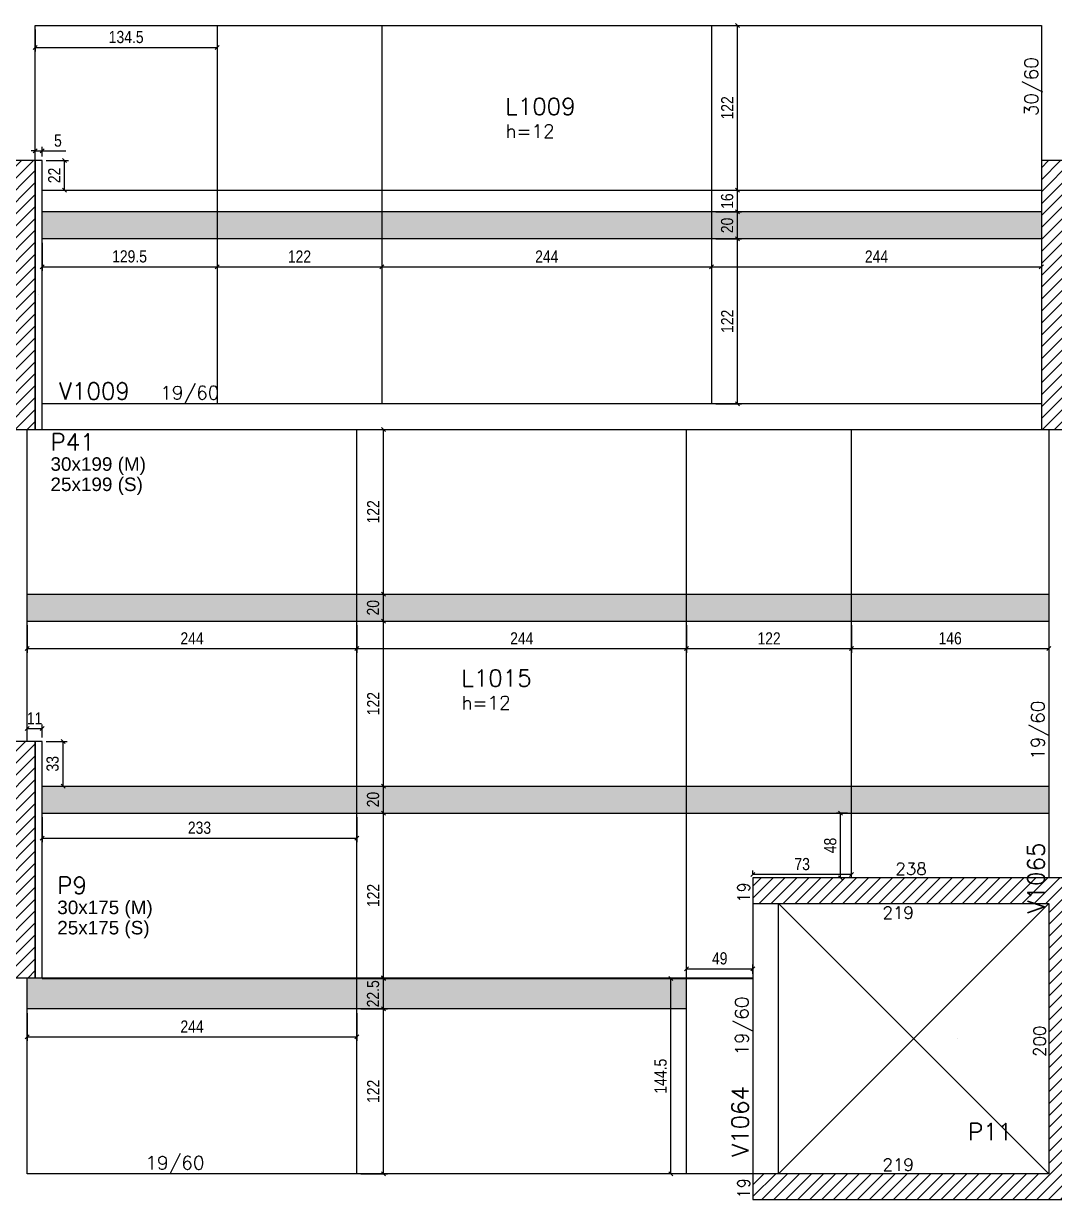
# Model space of a CAD drawing. Extents: x 1860 to 8661, y -614 to 3008.
# Drawn here: x 5207 to 5970, y 1204 to 2072 of the extents above; entities that cross this region are included whole.
import ezdxf

# ---------------------------------------------------------------- set-up
doc = ezdxf.new("R2010")
doc.units = 0
for name, color, linetype in [('242', 12, 'Continuous'), ('COTA', 241, 'Continuous'), ('F-LAJES-DIM', 2, 'Continuous'), ('F-LAJES-NOME', 4, 'Continuous'), ('F-PILARES-DIM', 172, 'Continuous'), ('F-PILARES-HACH', 174, 'Continuous'), ('F-PILARES-M', 170, 'Continuous'), ('F-PILARES-NOME', 170, 'Continuous'), ('F-PILARES-S', 170, 'Continuous'), ('F-PILARES-V', 170, 'Continuous'), ('F-VIGAS', 3, 'Continuous'), ('F-VIGAS-DIM', 2, 'Continuous'), ('F-VIGAS-NOME', 4, 'Continuous'), ('F-VÃO', 1, 'Continuous'), ('Painéis', 200, 'Continuous')]:
    doc.layers.add(name, color=color, linetype=linetype)
doc.layers.add('Hachura', color=251, linetype='Continuous', lineweight=9)
doc.styles.add('COTA TECNICA-50', font='techl___.ttf', dxfattribs={"height": 9})
doc.styles.add('MCP', font='romans.shx')
doc.styles.get("Standard").update_dxf_attribs({"font": 'arial.ttf'})
doc.dimstyles.new('COTA PAINEL-50', dxfattribs={"dimtxt": 9, "dimasz": 3, "dimexe": 3, "dimexo": 3, "dimgap": 3, "dimtad": 1, "dimdec": 1, "dimzin": 12, "dimdsep": 46, "dimtxsty": 'COTA TECNICA-50', "dimblk1": 'OBLIQUE', "dimblk2": 'OBLIQUE', "dimsah": 1, "dimcen": 0.9, "dimclrd": 4, "dimclre": 4, "dimclrt": 240, "dimadec": 1, "dimazin": 3, "dimtfac": 1, "dimtdec": 1, "dimtmove": 0, "dimatfit": 3, "dimfxl": 1, "dimtolj": 1, "dimtzin": 12, "dimarcsym": 0})
pattern_1 = [(45, (3915.0974, 555.858), (-4.419417, 4.419417), [])]

# ---------------------------------------------------------------- blocks, each defined once
blk = doc.blocks.new('_Oblique')
at = {"color": 0, "linetype": 'ByBlock', "lineweight": -2}
blk.add_line((-0.5, -0.5), (0.5, 0.5), dxfattribs=at)
blk = doc.blocks.new('*D292')
at = {"layer": 'COTA', "color": 4, "lineweight": -2, "transparency": 16777216}
for p, q in [((5216.1, 1973.36), (5216.1, 1980.51)), ((5221.1, 1973.36), (5221.1, 1980.51)), ((5216.1, 1977.51), (5213.1, 1977.51)), ((5216.1, 1977.51), (5221.1, 1977.51)), ((5221.1, 1977.51), (5238.58, 1977.51))]:
    blk.add_line(p, q, dxfattribs=at)
at = {"layer": 'Defpoints', "color": 0, "transparency": 16777216}
for p in [(5221.1, 1977.51), (5216.1, 1970.36), (5221.1, 1970.36)]:
    blk.add_point(p, dxfattribs=at)
at = {"layer": 'COTA', "color": 4, "lineweight": -2, "transparency": 16777216, "xscale": 3, "yscale": 3, "zscale": 3}
blk.add_blockref('_Oblique', (5216.1, 1977.51), dxfattribs=at)
at = {"layer": 'COTA', "color": 4, "lineweight": -2, "transparency": 16777216, "xscale": 3, "yscale": 3, "zscale": 3, "rotation": 180}
blk.add_blockref('_Oblique', (5221.1, 1977.51), dxfattribs=at)
at = {"layer": 'COTA', "color": 240, "transparency": 16777216, "insert": (5232.84, 1985.11), "char_height": 9, "attachment_point": 5, "style": 'COTA TECNICA-50'}
blk.add_mtext('\\A1;5', dxfattribs=at)
blk = doc.blocks.new('*D293')
at = {"layer": 'COTA', "color": 4, "lineweight": -2, "transparency": 16777216}
for p, q in [((5224.1, 1970.36), (5240.62, 1970.36)), ((5237.62, 1948.36), (5237.62, 1970.36)), ((5224.1, 1948.36), (5240.62, 1948.36))]:
    blk.add_line(p, q, dxfattribs=at)
at = {"layer": 'Defpoints', "color": 0, "transparency": 16777216}
for p in [(5221.1, 1970.36), (5237.62, 1970.36), (5221.1, 1948.36)]:
    blk.add_point(p, dxfattribs=at)
at = {"layer": 'COTA', "color": 4, "lineweight": -2, "transparency": 16777216, "xscale": 3, "yscale": 3, "zscale": 3}
for p, rotation in [((5237.62, 1970.36), 90), ((5237.62, 1948.36), 270)]:
    blk.add_blockref('_Oblique', p, dxfattribs=dict(at, rotation=rotation))
at = {"layer": 'COTA', "color": 240, "transparency": 16777216, "insert": (5230.12, 1959.36), "char_height": 9, "attachment_point": 5, "rotation": 90, "style": 'COTA TECNICA-50'}
blk.add_mtext('\\A1;22', dxfattribs=at)
blk = doc.blocks.new('*D294')
at = {"layer": 'COTA', "color": 4, "lineweight": -2, "transparency": 16777216}
for p, q in [((5221.1, 1909.36), (5221.1, 1888.75)), ((5350.6, 1909.36), (5350.6, 1888.75)), ((5221.1, 1891.75), (5350.6, 1891.75))]:
    blk.add_line(p, q, dxfattribs=at)
at = {"layer": 'Defpoints', "color": 0, "transparency": 16777216}
for p in [(5221.1, 1912.36), (5350.6, 1912.36), (5350.6, 1891.75)]:
    blk.add_point(p, dxfattribs=at)
at = {"layer": 'COTA', "color": 4, "lineweight": -2, "transparency": 16777216, "xscale": 3, "yscale": 3, "zscale": 3, "rotation": 180}
blk.add_blockref('_Oblique', (5221.1, 1891.75), dxfattribs=at)
at = {"layer": 'COTA', "color": 4, "lineweight": -2, "transparency": 16777216, "xscale": 3, "yscale": 3, "zscale": 3}
blk.add_blockref('_Oblique', (5350.6, 1891.75), dxfattribs=at)
at = {"layer": 'COTA', "color": 240, "transparency": 16777216, "insert": (5285.85, 1899.37), "char_height": 9, "attachment_point": 5, "style": 'COTA TECNICA-50'}
blk.add_mtext('\\A1;129.5', dxfattribs=at)
blk = doc.blocks.new('*D295')
at = {"layer": 'COTA', "color": 4, "lineweight": -2, "transparency": 16777216}
for p, q in [((5350.6, 1909.36), (5350.6, 1888.75)), ((5472.6, 1909.36), (5472.6, 1888.75)), ((5350.6, 1891.75), (5472.6, 1891.75))]:
    blk.add_line(p, q, dxfattribs=at)
at = {"layer": 'Defpoints', "color": 0, "transparency": 16777216}
for p in [(5350.6, 1912.36), (5472.6, 1912.36), (5472.6, 1891.75)]:
    blk.add_point(p, dxfattribs=at)
at = {"layer": 'COTA', "color": 4, "lineweight": -2, "transparency": 16777216, "xscale": 3, "yscale": 3, "zscale": 3, "rotation": 180}
blk.add_blockref('_Oblique', (5350.6, 1891.75), dxfattribs=at)
at = {"layer": 'COTA', "color": 4, "lineweight": -2, "transparency": 16777216, "xscale": 3, "yscale": 3, "zscale": 3}
blk.add_blockref('_Oblique', (5472.6, 1891.75), dxfattribs=at)
at = {"layer": 'COTA', "color": 240, "transparency": 16777216, "insert": (5411.6, 1899.3), "char_height": 9, "attachment_point": 5, "style": 'COTA TECNICA-50'}
blk.add_mtext('\\A1;122', dxfattribs=at)
blk = doc.blocks.new('*D296')
at = {"layer": 'COTA', "color": 4, "lineweight": -2, "transparency": 16777216}
for p, q in [((5472.6, 1909.36), (5472.6, 1888.75)), ((5716.6, 1909.36), (5716.6, 1888.75)), ((5472.6, 1891.75), (5716.6, 1891.75))]:
    blk.add_line(p, q, dxfattribs=at)
at = {"layer": 'Defpoints', "color": 0, "transparency": 16777216}
for p in [(5472.6, 1912.36), (5716.6, 1912.36), (5716.6, 1891.75)]:
    blk.add_point(p, dxfattribs=at)
at = {"layer": 'COTA', "color": 4, "lineweight": -2, "transparency": 16777216, "xscale": 3, "yscale": 3, "zscale": 3, "rotation": 180}
blk.add_blockref('_Oblique', (5472.6, 1891.75), dxfattribs=at)
at = {"layer": 'COTA', "color": 4, "lineweight": -2, "transparency": 16777216, "xscale": 3, "yscale": 3, "zscale": 3}
blk.add_blockref('_Oblique', (5716.6, 1891.75), dxfattribs=at)
at = {"layer": 'COTA', "color": 240, "transparency": 16777216, "insert": (5594.6, 1899.31), "char_height": 9, "attachment_point": 5, "style": 'COTA TECNICA-50'}
blk.add_mtext('\\A1;244', dxfattribs=at)
blk = doc.blocks.new('*D297')
at = {"layer": 'COTA', "color": 4, "lineweight": -2, "transparency": 16777216}
for p, q in [((5716.6, 1909.36), (5716.6, 1888.75)), ((5960.6, 1909.36), (5960.6, 1888.75)), ((5716.6, 1891.75), (5960.6, 1891.75))]:
    blk.add_line(p, q, dxfattribs=at)
at = {"layer": 'Defpoints', "color": 0, "transparency": 16777216}
for p in [(5716.6, 1912.36), (5960.6, 1912.36), (5960.6, 1891.75)]:
    blk.add_point(p, dxfattribs=at)
at = {"layer": 'COTA', "color": 4, "lineweight": -2, "transparency": 16777216, "xscale": 3, "yscale": 3, "zscale": 3, "rotation": 180}
blk.add_blockref('_Oblique', (5716.6, 1891.75), dxfattribs=at)
at = {"layer": 'COTA', "color": 4, "lineweight": -2, "transparency": 16777216, "xscale": 3, "yscale": 3, "zscale": 3}
blk.add_blockref('_Oblique', (5960.6, 1891.75), dxfattribs=at)
at = {"layer": 'COTA', "color": 240, "transparency": 16777216, "insert": (5838.6, 1899.31), "char_height": 9, "attachment_point": 5, "style": 'COTA TECNICA-50'}
blk.add_mtext('\\A1;244', dxfattribs=at)
blk = doc.blocks.new('*D298')
at = {"layer": 'COTA', "color": 4, "lineweight": -2, "transparency": 16777216}
for p, q in [((5216.1, 2067.36), (5216.1, 2051.09)), ((5350.6, 2067.36), (5350.6, 2051.09)), ((5216.1, 2054.09), (5350.6, 2054.09))]:
    blk.add_line(p, q, dxfattribs=at)
at = {"layer": 'Defpoints', "color": 0, "transparency": 16777216}
for p in [(5216.1, 2070.36), (5350.6, 2070.36), (5350.6, 2054.09)]:
    blk.add_point(p, dxfattribs=at)
at = {"layer": 'COTA', "color": 4, "lineweight": -2, "transparency": 16777216, "xscale": 3, "yscale": 3, "zscale": 3, "rotation": 180}
blk.add_blockref('_Oblique', (5216.1, 2054.09), dxfattribs=at)
at = {"layer": 'COTA', "color": 4, "lineweight": -2, "transparency": 16777216, "xscale": 3, "yscale": 3, "zscale": 3}
blk.add_blockref('_Oblique', (5350.6, 2054.09), dxfattribs=at)
at = {"layer": 'COTA', "color": 240, "transparency": 16777216, "insert": (5283.35, 2061.78), "char_height": 9, "attachment_point": 5, "style": 'COTA TECNICA-50'}
blk.add_mtext('\\A1;134.5', dxfattribs=at)
blk = doc.blocks.new('*D299')
at = {"layer": 'COTA', "color": 4, "lineweight": -2, "transparency": 16777216}
for p, q in [((5719.6, 1912.36), (5738.69, 1912.36)), ((5735.69, 1790.36), (5735.69, 1912.36)), ((5719.6, 1790.36), (5738.69, 1790.36))]:
    blk.add_line(p, q, dxfattribs=at)
at = {"layer": 'Defpoints', "color": 0, "transparency": 16777216}
for p in [(5716.6, 1912.36), (5735.69, 1912.36), (5716.6, 1790.36)]:
    blk.add_point(p, dxfattribs=at)
at = {"layer": 'COTA', "color": 4, "lineweight": -2, "transparency": 16777216, "xscale": 3, "yscale": 3, "zscale": 3}
for p, rotation in [((5735.69, 1912.36), 90), ((5735.69, 1790.36), 270)]:
    blk.add_blockref('_Oblique', p, dxfattribs=dict(at, rotation=rotation))
at = {"layer": 'COTA', "color": 240, "transparency": 16777216, "insert": (5728.14, 1851.36), "char_height": 9, "attachment_point": 5, "rotation": 90, "style": 'COTA TECNICA-50'}
blk.add_mtext('\\A1;122', dxfattribs=at)
blk = doc.blocks.new('*D300')
at = {"layer": 'COTA', "color": 4, "lineweight": -2, "transparency": 16777216}
for p, q in [((5719.6, 1932.36), (5738.69, 1932.36)), ((5735.69, 1912.36), (5735.69, 1932.36)), ((5719.6, 1912.36), (5738.69, 1912.36))]:
    blk.add_line(p, q, dxfattribs=at)
at = {"layer": 'Defpoints', "color": 0, "transparency": 16777216}
for p in [(5716.6, 1932.36), (5735.69, 1932.36), (5716.6, 1912.36)]:
    blk.add_point(p, dxfattribs=at)
at = {"layer": 'COTA', "color": 4, "lineweight": -2, "transparency": 16777216, "xscale": 3, "yscale": 3, "zscale": 3}
for p, rotation in [((5735.69, 1932.36), 90), ((5735.69, 1912.36), 270)]:
    blk.add_blockref('_Oblique', p, dxfattribs=dict(at, rotation=rotation))
at = {"layer": 'COTA', "color": 240, "transparency": 16777216, "insert": (5728.1, 1922.36), "char_height": 9, "attachment_point": 5, "rotation": 90, "style": 'COTA TECNICA-50'}
blk.add_mtext('\\A1;20', dxfattribs=at)
blk = doc.blocks.new('*D301')
at = {"layer": 'COTA', "color": 4, "lineweight": -2, "transparency": 16777216}
for p, q in [((5719.6, 1948.36), (5738.69, 1948.36)), ((5735.69, 1932.36), (5735.69, 1948.36)), ((5719.6, 1932.36), (5738.69, 1932.36))]:
    blk.add_line(p, q, dxfattribs=at)
at = {"layer": 'Defpoints', "color": 0, "transparency": 16777216}
for p in [(5716.6, 1948.36), (5735.69, 1948.36), (5716.6, 1932.36)]:
    blk.add_point(p, dxfattribs=at)
at = {"layer": 'COTA', "color": 4, "lineweight": -2, "transparency": 16777216, "xscale": 3, "yscale": 3, "zscale": 3}
for p, rotation in [((5735.69, 1948.36), 90), ((5735.69, 1932.36), 270)]:
    blk.add_blockref('_Oblique', p, dxfattribs=dict(at, rotation=rotation))
at = {"layer": 'COTA', "color": 240, "transparency": 16777216, "insert": (5728.1, 1940.36), "char_height": 9, "attachment_point": 5, "rotation": 90, "style": 'COTA TECNICA-50'}
blk.add_mtext('\\A1;16', dxfattribs=at)
blk = doc.blocks.new('*D302')
at = {"layer": 'COTA', "color": 4, "lineweight": -2, "transparency": 16777216}
for p, q in [((5719.6, 2070.36), (5738.69, 2070.36)), ((5735.69, 1948.36), (5735.69, 2070.36)), ((5719.6, 1948.36), (5738.69, 1948.36))]:
    blk.add_line(p, q, dxfattribs=at)
at = {"layer": 'Defpoints', "color": 0, "transparency": 16777216}
for p in [(5716.6, 2070.36), (5735.69, 2070.36), (5716.6, 1948.36)]:
    blk.add_point(p, dxfattribs=at)
at = {"layer": 'COTA', "color": 4, "lineweight": -2, "transparency": 16777216, "xscale": 3, "yscale": 3, "zscale": 3}
for p, rotation in [((5735.69, 2070.36), 90), ((5735.69, 1948.36), 270)]:
    blk.add_blockref('_Oblique', p, dxfattribs=dict(at, rotation=rotation))
at = {"layer": 'COTA', "color": 240, "transparency": 16777216, "insert": (5728.14, 2009.36), "char_height": 9, "attachment_point": 5, "rotation": 90, "style": 'COTA TECNICA-50'}
blk.add_mtext('\\A1;122', dxfattribs=at)
blk = doc.blocks.new('*D316')
at = {"layer": 'COTA', "color": 4, "lineweight": -2, "transparency": 16777216}
for p, q in [((5224.1, 1540.36), (5239.63, 1540.36)), ((5236.63, 1507.36), (5236.63, 1540.36)), ((5224.1, 1507.36), (5239.63, 1507.36))]:
    blk.add_line(p, q, dxfattribs=at)
at = {"layer": 'Defpoints', "color": 0, "transparency": 16777216}
for p in [(5221.1, 1540.36), (5236.63, 1540.36), (5221.1, 1507.36)]:
    blk.add_point(p, dxfattribs=at)
at = {"layer": 'COTA', "color": 4, "lineweight": -2, "transparency": 16777216, "xscale": 3, "yscale": 3, "zscale": 3}
for p, rotation in [((5236.63, 1540.36), 90), ((5236.63, 1507.36), 270)]:
    blk.add_blockref('_Oblique', p, dxfattribs=dict(at, rotation=rotation))
at = {"layer": 'COTA', "color": 240, "transparency": 16777216, "insert": (5228.93, 1523.86), "char_height": 9, "attachment_point": 5, "rotation": 90, "style": 'COTA TECNICA-50'}
blk.add_mtext('\\A1;33', dxfattribs=at)
blk = doc.blocks.new('*D317')
at = {"layer": 'COTA', "color": 4, "lineweight": -2, "transparency": 16777216}
for p, q in [((5210.1, 1543.36), (5210.1, 1552.91)), ((5210.1, 1549.91), (5221.1, 1549.91)), ((5221.1, 1543.36), (5221.1, 1552.91))]:
    blk.add_line(p, q, dxfattribs=at)
at = {"layer": 'Defpoints', "color": 0, "transparency": 16777216}
for p in [(5221.1, 1549.91), (5210.1, 1540.36), (5221.1, 1540.36)]:
    blk.add_point(p, dxfattribs=at)
at = {"layer": 'COTA', "color": 4, "lineweight": -2, "transparency": 16777216, "xscale": 3, "yscale": 3, "zscale": 3, "rotation": 180}
blk.add_blockref('_Oblique', (5210.1, 1549.91), dxfattribs=at)
at = {"layer": 'COTA', "color": 4, "lineweight": -2, "transparency": 16777216, "xscale": 3, "yscale": 3, "zscale": 3}
blk.add_blockref('_Oblique', (5221.1, 1549.91), dxfattribs=at)
at = {"layer": 'COTA', "color": 240, "transparency": 16777216, "insert": (5215.6, 1557.47), "char_height": 9, "attachment_point": 5, "style": 'COTA TECNICA-50'}
blk.add_mtext('\\A1;11', dxfattribs=at)
blk = doc.blocks.new('*D318')
at = {"layer": 'COTA', "color": 4, "lineweight": -2, "transparency": 16777216}
for p, q in [((5221.1, 1484.36), (5221.1, 1465.76)), ((5454.1, 1484.36), (5454.1, 1465.76)), ((5221.1, 1468.76), (5454.1, 1468.76))]:
    blk.add_line(p, q, dxfattribs=at)
at = {"layer": 'Defpoints', "color": 0, "transparency": 16777216}
for p in [(5221.1, 1487.36), (5454.1, 1487.36), (5454.1, 1468.76)]:
    blk.add_point(p, dxfattribs=at)
at = {"layer": 'COTA', "color": 4, "lineweight": -2, "transparency": 16777216, "xscale": 3, "yscale": 3, "zscale": 3, "rotation": 180}
blk.add_blockref('_Oblique', (5221.1, 1468.76), dxfattribs=at)
at = {"layer": 'COTA', "color": 4, "lineweight": -2, "transparency": 16777216, "xscale": 3, "yscale": 3, "zscale": 3}
blk.add_blockref('_Oblique', (5454.1, 1468.76), dxfattribs=at)
at = {"layer": 'COTA', "color": 240, "transparency": 16777216, "insert": (5337.6, 1476.46), "char_height": 9, "attachment_point": 5, "style": 'COTA TECNICA-50'}
blk.add_mtext('\\A1;233', dxfattribs=at)
blk = doc.blocks.new('*D319')
at = {"layer": 'COTA', "color": 4, "lineweight": -2, "transparency": 16777216}
for p, q in [((5210.1, 1339.36), (5210.1, 1318.78)), ((5454.1, 1339.36), (5454.1, 1318.78)), ((5210.1, 1321.78), (5454.1, 1321.78))]:
    blk.add_line(p, q, dxfattribs=at)
at = {"layer": 'Defpoints', "color": 0, "transparency": 16777216}
for p in [(5210.1, 1342.36), (5454.1, 1342.36), (5454.1, 1321.78)]:
    blk.add_point(p, dxfattribs=at)
at = {"layer": 'COTA', "color": 4, "lineweight": -2, "transparency": 16777216, "xscale": 3, "yscale": 3, "zscale": 3, "rotation": 180}
blk.add_blockref('_Oblique', (5210.1, 1321.78), dxfattribs=at)
at = {"layer": 'COTA', "color": 4, "lineweight": -2, "transparency": 16777216, "xscale": 3, "yscale": 3, "zscale": 3}
blk.add_blockref('_Oblique', (5454.1, 1321.78), dxfattribs=at)
at = {"layer": 'COTA', "color": 240, "transparency": 16777216, "insert": (5332.1, 1329.34), "char_height": 9, "attachment_point": 5, "style": 'COTA TECNICA-50'}
blk.add_mtext('\\A1;244', dxfattribs=at)
blk = doc.blocks.new('*D320')
at = {"layer": 'COTA', "color": 4, "lineweight": -2, "transparency": 16777216}
for p, q in [((5210.1, 1626.36), (5210.1, 1606.09)), ((5454.1, 1626.36), (5454.1, 1606.09)), ((5210.1, 1609.09), (5454.1, 1609.09))]:
    blk.add_line(p, q, dxfattribs=at)
at = {"layer": 'Defpoints', "color": 0, "transparency": 16777216}
for p in [(5210.1, 1629.36), (5454.1, 1629.36), (5454.1, 1609.09)]:
    blk.add_point(p, dxfattribs=at)
at = {"layer": 'COTA', "color": 4, "lineweight": -2, "transparency": 16777216, "xscale": 3, "yscale": 3, "zscale": 3, "rotation": 180}
blk.add_blockref('_Oblique', (5210.1, 1609.09), dxfattribs=at)
at = {"layer": 'COTA', "color": 4, "lineweight": -2, "transparency": 16777216, "xscale": 3, "yscale": 3, "zscale": 3}
blk.add_blockref('_Oblique', (5454.1, 1609.09), dxfattribs=at)
at = {"layer": 'COTA', "color": 240, "transparency": 16777216, "insert": (5332.1, 1616.66), "char_height": 9, "attachment_point": 5, "style": 'COTA TECNICA-50'}
blk.add_mtext('\\A1;244', dxfattribs=at)
blk = doc.blocks.new('*D321')
at = {"layer": 'COTA', "color": 4, "lineweight": -2, "transparency": 16777216}
for p, q in [((5454.1, 1626.36), (5454.1, 1606.09)), ((5698.1, 1626.36), (5698.1, 1606.09)), ((5454.1, 1609.09), (5698.1, 1609.09))]:
    blk.add_line(p, q, dxfattribs=at)
at = {"layer": 'Defpoints', "color": 0, "transparency": 16777216}
for p in [(5454.1, 1629.36), (5698.1, 1629.36), (5698.1, 1609.09)]:
    blk.add_point(p, dxfattribs=at)
at = {"layer": 'COTA', "color": 4, "lineweight": -2, "transparency": 16777216, "xscale": 3, "yscale": 3, "zscale": 3, "rotation": 180}
blk.add_blockref('_Oblique', (5454.1, 1609.09), dxfattribs=at)
at = {"layer": 'COTA', "color": 4, "lineweight": -2, "transparency": 16777216, "xscale": 3, "yscale": 3, "zscale": 3}
blk.add_blockref('_Oblique', (5698.1, 1609.09), dxfattribs=at)
at = {"layer": 'COTA', "color": 240, "transparency": 16777216, "insert": (5576.1, 1616.66), "char_height": 9, "attachment_point": 5, "style": 'COTA TECNICA-50'}
blk.add_mtext('\\A1;244', dxfattribs=at)
blk = doc.blocks.new('*D322')
at = {"layer": 'COTA', "color": 4, "lineweight": -2, "transparency": 16777216}
for p, q in [((5698.1, 1626.36), (5698.1, 1606.09)), ((5820.1, 1626.36), (5820.1, 1606.09)), ((5698.1, 1609.09), (5820.1, 1609.09))]:
    blk.add_line(p, q, dxfattribs=at)
at = {"layer": 'Defpoints', "color": 0, "transparency": 16777216}
for p in [(5698.1, 1629.36), (5820.1, 1629.36), (5820.1, 1609.09)]:
    blk.add_point(p, dxfattribs=at)
at = {"layer": 'COTA', "color": 4, "lineweight": -2, "transparency": 16777216, "xscale": 3, "yscale": 3, "zscale": 3, "rotation": 180}
blk.add_blockref('_Oblique', (5698.1, 1609.09), dxfattribs=at)
at = {"layer": 'COTA', "color": 4, "lineweight": -2, "transparency": 16777216, "xscale": 3, "yscale": 3, "zscale": 3}
blk.add_blockref('_Oblique', (5820.1, 1609.09), dxfattribs=at)
at = {"layer": 'COTA', "color": 240, "transparency": 16777216, "insert": (5759.1, 1616.65), "char_height": 9, "attachment_point": 5, "style": 'COTA TECNICA-50'}
blk.add_mtext('\\A1;122', dxfattribs=at)
blk = doc.blocks.new('*D323')
at = {"layer": 'COTA', "color": 4, "lineweight": -2, "transparency": 16777216}
for p, q in [((5820.1, 1626.36), (5820.1, 1606.09)), ((5966.1, 1626.36), (5966.1, 1606.09)), ((5820.1, 1609.09), (5966.1, 1609.09))]:
    blk.add_line(p, q, dxfattribs=at)
at = {"layer": 'Defpoints', "color": 0, "transparency": 16777216}
for p in [(5820.1, 1629.36), (5966.1, 1629.36), (5966.1, 1609.09)]:
    blk.add_point(p, dxfattribs=at)
at = {"layer": 'COTA', "color": 4, "lineweight": -2, "transparency": 16777216, "xscale": 3, "yscale": 3, "zscale": 3, "rotation": 180}
blk.add_blockref('_Oblique', (5820.1, 1609.09), dxfattribs=at)
at = {"layer": 'COTA', "color": 4, "lineweight": -2, "transparency": 16777216, "xscale": 3, "yscale": 3, "zscale": 3}
blk.add_blockref('_Oblique', (5966.1, 1609.09), dxfattribs=at)
at = {"layer": 'COTA', "color": 240, "transparency": 16777216, "insert": (5893.1, 1616.69), "char_height": 9, "attachment_point": 5, "style": 'COTA TECNICA-50'}
blk.add_mtext('\\A1;146', dxfattribs=at)
blk = doc.blocks.new('*D324')
at = {"layer": 'COTA', "color": 4, "lineweight": -2, "transparency": 16777216}
for p, q in [((5695.1, 1364.86), (5683.45, 1364.86)), ((5686.45, 1220.36), (5686.45, 1364.86)), ((5695.1, 1220.36), (5683.45, 1220.36))]:
    blk.add_line(p, q, dxfattribs=at)
at = {"layer": 'Defpoints', "color": 0, "transparency": 16777216}
for p in [(5686.45, 1364.86), (5698.1, 1364.86), (5698.1, 1220.36)]:
    blk.add_point(p, dxfattribs=at)
at = {"layer": 'COTA', "color": 4, "lineweight": -2, "transparency": 16777216, "xscale": 3, "yscale": 3, "zscale": 3}
for p, rotation in [((5686.45, 1364.86), 90), ((5686.45, 1220.36), 270)]:
    blk.add_blockref('_Oblique', p, dxfattribs=dict(at, rotation=rotation))
at = {"layer": 'COTA', "color": 240, "transparency": 16777216, "insert": (5678.85, 1292.61), "char_height": 9, "attachment_point": 5, "rotation": 90, "style": 'COTA TECNICA-50'}
blk.add_mtext('\\A1;144.5', dxfattribs=at)
blk = doc.blocks.new('*D325')
at = {"layer": 'COTA', "color": 4, "lineweight": -2, "transparency": 16777216}
for p, q in [((5698.1, 1368.36), (5698.1, 1375.17)), ((5698.1, 1372.17), (5747.1, 1372.17)), ((5747.1, 1368.36), (5747.1, 1375.17))]:
    blk.add_line(p, q, dxfattribs=at)
at = {"layer": 'Defpoints', "color": 0, "transparency": 16777216}
for p in [(5747.1, 1372.17), (5698.1, 1365.36), (5747.1, 1365.36)]:
    blk.add_point(p, dxfattribs=at)
at = {"layer": 'COTA', "color": 4, "lineweight": -2, "transparency": 16777216, "xscale": 3, "yscale": 3, "zscale": 3, "rotation": 180}
blk.add_blockref('_Oblique', (5698.1, 1372.17), dxfattribs=at)
at = {"layer": 'COTA', "color": 4, "lineweight": -2, "transparency": 16777216, "xscale": 3, "yscale": 3, "zscale": 3}
blk.add_blockref('_Oblique', (5747.1, 1372.17), dxfattribs=at)
at = {"layer": 'COTA', "color": 240, "transparency": 16777216, "insert": (5722.6, 1379.76), "char_height": 9, "attachment_point": 5, "style": 'COTA TECNICA-50'}
blk.add_mtext('\\A1;49', dxfattribs=at)
blk = doc.blocks.new('*D326')
at = {"layer": 'COTA', "color": 4, "lineweight": -2, "transparency": 16777216}
for p, q in [((5457.1, 1342.36), (5476.69, 1342.36)), ((5473.69, 1220.36), (5473.69, 1342.36)), ((5457.1, 1220.36), (5476.69, 1220.36))]:
    blk.add_line(p, q, dxfattribs=at)
at = {"layer": 'Defpoints', "color": 0, "transparency": 16777216}
for p in [(5454.1, 1342.36), (5473.69, 1342.36), (5454.1, 1220.36)]:
    blk.add_point(p, dxfattribs=at)
at = {"layer": 'COTA', "color": 4, "lineweight": -2, "transparency": 16777216, "xscale": 3, "yscale": 3, "zscale": 3}
for p, rotation in [((5473.69, 1342.36), 90), ((5473.69, 1220.36), 270)]:
    blk.add_blockref('_Oblique', p, dxfattribs=dict(at, rotation=rotation))
at = {"layer": 'COTA', "color": 240, "transparency": 16777216, "insert": (5466.14, 1281.36), "char_height": 9, "attachment_point": 5, "rotation": 90, "style": 'COTA TECNICA-50'}
blk.add_mtext('\\A1;122', dxfattribs=at)
blk = doc.blocks.new('*D327')
at = {"layer": 'COTA', "color": 4, "lineweight": -2, "transparency": 16777216}
for p, q in [((5457.1, 1364.86), (5476.69, 1364.86)), ((5473.69, 1342.36), (5473.69, 1364.86)), ((5457.1, 1342.36), (5476.69, 1342.36))]:
    blk.add_line(p, q, dxfattribs=at)
at = {"layer": 'Defpoints', "color": 0, "transparency": 16777216}
for p in [(5454.1, 1364.86), (5473.69, 1364.86), (5454.1, 1342.36)]:
    blk.add_point(p, dxfattribs=at)
at = {"layer": 'COTA', "color": 4, "lineweight": -2, "transparency": 16777216, "xscale": 3, "yscale": 3, "zscale": 3}
for p, rotation in [((5473.69, 1364.86), 90), ((5473.69, 1342.36), 270)]:
    blk.add_blockref('_Oblique', p, dxfattribs=dict(at, rotation=rotation))
at = {"layer": 'COTA', "color": 240, "transparency": 16777216, "insert": (5466.09, 1353.61), "char_height": 9, "attachment_point": 5, "rotation": 90, "style": 'COTA TECNICA-50'}
blk.add_mtext('\\A1;22.5', dxfattribs=at)
blk = doc.blocks.new('*D328')
at = {"layer": 'COTA', "color": 4, "lineweight": -2, "transparency": 16777216}
for p, q in [((5457.1, 1487.36), (5476.69, 1487.36)), ((5473.69, 1365.36), (5473.69, 1487.36)), ((5457.1, 1365.36), (5476.69, 1365.36))]:
    blk.add_line(p, q, dxfattribs=at)
at = {"layer": 'Defpoints', "color": 0, "transparency": 16777216}
for p in [(5454.1, 1487.36), (5473.69, 1487.36), (5454.1, 1365.36)]:
    blk.add_point(p, dxfattribs=at)
at = {"layer": 'COTA', "color": 4, "lineweight": -2, "transparency": 16777216, "xscale": 3, "yscale": 3, "zscale": 3}
for p, rotation in [((5473.69, 1487.36), 90), ((5473.69, 1365.36), 270)]:
    blk.add_blockref('_Oblique', p, dxfattribs=dict(at, rotation=rotation))
at = {"layer": 'COTA', "color": 240, "transparency": 16777216, "insert": (5466.14, 1426.36), "char_height": 9, "attachment_point": 5, "rotation": 90, "style": 'COTA TECNICA-50'}
blk.add_mtext('\\A1;122', dxfattribs=at)
blk = doc.blocks.new('*D329')
at = {"layer": 'COTA', "color": 4, "lineweight": -2, "transparency": 16777216}
for p, q in [((5457.1, 1507.36), (5476.69, 1507.36)), ((5473.69, 1487.36), (5473.69, 1507.36)), ((5457.1, 1487.36), (5476.69, 1487.36))]:
    blk.add_line(p, q, dxfattribs=at)
at = {"layer": 'Defpoints', "color": 0, "transparency": 16777216}
for p in [(5454.1, 1507.36), (5473.69, 1507.36), (5454.1, 1487.36)]:
    blk.add_point(p, dxfattribs=at)
at = {"layer": 'COTA', "color": 4, "lineweight": -2, "transparency": 16777216, "xscale": 3, "yscale": 3, "zscale": 3}
for p, rotation in [((5473.69, 1507.36), 90), ((5473.69, 1487.36), 270)]:
    blk.add_blockref('_Oblique', p, dxfattribs=dict(at, rotation=rotation))
at = {"layer": 'COTA', "color": 240, "transparency": 16777216, "insert": (5466.1, 1497.36), "char_height": 9, "attachment_point": 5, "rotation": 90, "style": 'COTA TECNICA-50'}
blk.add_mtext('\\A1;20', dxfattribs=at)
blk = doc.blocks.new('*D330')
at = {"layer": 'COTA', "color": 4, "lineweight": -2, "transparency": 16777216}
for p, q in [((5457.1, 1629.36), (5476.69, 1629.36)), ((5473.69, 1507.36), (5473.69, 1629.36)), ((5457.1, 1507.36), (5476.69, 1507.36))]:
    blk.add_line(p, q, dxfattribs=at)
at = {"layer": 'Defpoints', "color": 0, "transparency": 16777216}
for p in [(5454.1, 1629.36), (5473.69, 1629.36), (5454.1, 1507.36)]:
    blk.add_point(p, dxfattribs=at)
at = {"layer": 'COTA', "color": 4, "lineweight": -2, "transparency": 16777216, "xscale": 3, "yscale": 3, "zscale": 3}
for p, rotation in [((5473.69, 1629.36), 90), ((5473.69, 1507.36), 270)]:
    blk.add_blockref('_Oblique', p, dxfattribs=dict(at, rotation=rotation))
at = {"layer": 'COTA', "color": 240, "transparency": 16777216, "insert": (5466.14, 1568.36), "char_height": 9, "attachment_point": 5, "rotation": 90, "style": 'COTA TECNICA-50'}
blk.add_mtext('\\A1;122', dxfattribs=at)
blk = doc.blocks.new('*D331')
at = {"layer": 'COTA', "color": 4, "lineweight": -2, "transparency": 16777216}
for p, q in [((5457.1, 1649.36), (5476.69, 1649.36)), ((5473.69, 1629.36), (5473.69, 1649.36)), ((5457.1, 1629.36), (5476.69, 1629.36))]:
    blk.add_line(p, q, dxfattribs=at)
at = {"layer": 'Defpoints', "color": 0, "transparency": 16777216}
for p in [(5454.1, 1649.36), (5473.69, 1649.36), (5454.1, 1629.36)]:
    blk.add_point(p, dxfattribs=at)
at = {"layer": 'COTA', "color": 4, "lineweight": -2, "transparency": 16777216, "xscale": 3, "yscale": 3, "zscale": 3}
for p, rotation in [((5473.69, 1649.36), 90), ((5473.69, 1629.36), 270)]:
    blk.add_blockref('_Oblique', p, dxfattribs=dict(at, rotation=rotation))
at = {"layer": 'COTA', "color": 240, "transparency": 16777216, "insert": (5466.1, 1639.36), "char_height": 9, "attachment_point": 5, "rotation": 90, "style": 'COTA TECNICA-50'}
blk.add_mtext('\\A1;20', dxfattribs=at)
blk = doc.blocks.new('*D332')
at = {"layer": 'COTA', "color": 4, "lineweight": -2, "transparency": 16777216}
for p, q in [((5457.1, 1771.36), (5476.69, 1771.36)), ((5473.69, 1649.36), (5473.69, 1771.36)), ((5457.1, 1649.36), (5476.69, 1649.36))]:
    blk.add_line(p, q, dxfattribs=at)
at = {"layer": 'Defpoints', "color": 0, "transparency": 16777216}
for p in [(5454.1, 1771.36), (5473.69, 1771.36), (5454.1, 1649.36)]:
    blk.add_point(p, dxfattribs=at)
at = {"layer": 'COTA', "color": 4, "lineweight": -2, "transparency": 16777216, "xscale": 3, "yscale": 3, "zscale": 3}
for p, rotation in [((5473.69, 1771.36), 90), ((5473.69, 1649.36), 270)]:
    blk.add_blockref('_Oblique', p, dxfattribs=dict(at, rotation=rotation))
at = {"layer": 'COTA', "color": 240, "transparency": 16777216, "insert": (5466.14, 1710.36), "char_height": 9, "attachment_point": 5, "rotation": 90, "style": 'COTA TECNICA-50'}
blk.add_mtext('\\A1;122', dxfattribs=at)
blk = doc.blocks.new('*D333')
at = {"layer": 'COTA', "color": 4, "lineweight": -2, "transparency": 16777216}
for p, q in [((5817.1, 1487.36), (5809.02, 1487.36)), ((5812.02, 1439.36), (5812.02, 1487.36)), ((5817.1, 1439.36), (5809.02, 1439.36))]:
    blk.add_line(p, q, dxfattribs=at)
at = {"layer": 'Defpoints', "color": 0, "transparency": 16777216}
for p in [(5812.02, 1487.36), (5820.1, 1487.36), (5820.1, 1439.36)]:
    blk.add_point(p, dxfattribs=at)
at = {"layer": 'COTA', "color": 4, "lineweight": -2, "transparency": 16777216, "xscale": 3, "yscale": 3, "zscale": 3}
for p, rotation in [((5812.02, 1487.36), 90), ((5812.02, 1439.36), 270)]:
    blk.add_blockref('_Oblique', p, dxfattribs=dict(at, rotation=rotation))
at = {"layer": 'COTA', "color": 240, "transparency": 16777216, "insert": (5804.43, 1463.36), "char_height": 9, "attachment_point": 5, "rotation": 90, "style": 'COTA TECNICA-50'}
blk.add_mtext('\\A1;48', dxfattribs=at)
blk = doc.blocks.new('*D334')
at = {"layer": 'COTA', "color": 4, "lineweight": -2, "transparency": 16777216}
for p, q in [((5747.1, 1442.36), (5747.1, 1444.86)), ((5820.1, 1441.86), (5747.1, 1441.86)), ((5820.1, 1442.36), (5820.1, 1444.86))]:
    blk.add_line(p, q, dxfattribs=at)
at = {"layer": 'Defpoints', "color": 0, "transparency": 16777216}
for p in [(5747.1, 1441.86), (5747.1, 1439.36), (5820.1, 1439.36)]:
    blk.add_point(p, dxfattribs=at)
at = {"layer": 'COTA', "color": 4, "lineweight": -2, "transparency": 16777216, "xscale": 3, "yscale": 3, "zscale": 3, "rotation": 180}
blk.add_blockref('_Oblique', (5747.1, 1441.86), dxfattribs=at)
at = {"layer": 'COTA', "color": 4, "lineweight": -2, "transparency": 16777216, "xscale": 3, "yscale": 3, "zscale": 3}
blk.add_blockref('_Oblique', (5820.1, 1441.86), dxfattribs=at)
at = {"layer": 'COTA', "color": 240, "transparency": 16777216, "insert": (5783.6, 1449.56), "char_height": 9, "attachment_point": 5, "style": 'COTA TECNICA-50'}
blk.add_mtext('\\A1;73', dxfattribs=at)

msp = doc.modelspace()

# ---------------------------------------------------------------- hatches: boundary and pattern name
at = {"layer": 'F-PILARES-HACH', "linetype": 'Continuous'}
h = msp.add_hatch(dxfattribs=at)
h.set_pattern_fill('ANSI31', color=256, scale=50, style=0)
h.set_pattern_definition(pattern_1)
h.paths.add_polyline_path([(5191.1, 1771.36), (5216.1, 1771.36), (5216.1, 1970.36), (5191.1, 1970.36)], flags=16)
h = msp.add_hatch(dxfattribs=at)
h.set_pattern_fill('ANSI31', color=256, scale=50, style=0)
h.set_pattern_definition(pattern_1)
h.paths.add_polyline_path([(5960.6, 1771.36), (5990.6, 1771.36), (5990.6, 1970.36), (5960.6, 1970.36)], flags=16)
h = msp.add_hatch(dxfattribs=at)
h.set_pattern_fill('ANSI31', color=256, scale=50, style=0)
h.set_pattern_definition(pattern_1)
h.paths.add_polyline_path([(5191.1, 1365.36), (5216.1, 1365.36), (5216.1, 1540.36), (5191.1, 1540.36)], flags=16)
h = msp.add_hatch(dxfattribs=at)
h.set_pattern_fill('ANSI31', color=256, scale=50, style=0)
h.set_pattern_definition(pattern_1)
h.paths.add_polyline_path([(5985.1, 1201.36), (5985.1, 1439.36), (5747.1, 1439.36), (5747.1, 1420.36), (5966.1, 1420.36), (5966.1, 1220.36), (5747.1, 1220.36), (5747.1, 1201.36)], flags=16)
at = {"layer": 'Hachura'}
h = msp.add_hatch(color=256, dxfattribs=at)
h.dxf.hatch_style = 1
h.paths.add_polyline_path([(5350.6, 1912.36), (5350.6, 1932.36), (5221.1, 1932.36), (5221.1, 1912.36)])
h.paths.add_polyline_path([(5472.6, 1912.36), (5472.6, 1932.36), (5350.6, 1932.36), (5350.6, 1912.36)])
h.paths.add_polyline_path([(5716.6, 1912.36), (5716.6, 1932.36), (5472.6, 1932.36), (5472.6, 1912.36)])
h.paths.add_polyline_path([(5716.6, 1932.36), (5716.6, 1912.36), (5960.6, 1912.36), (5960.6, 1932.36)])
h = msp.add_hatch(color=256, dxfattribs=at)
h.dxf.hatch_style = 1
h.paths.add_polyline_path([(5210.1, 1649.36), (5210.1, 1629.36), (5454.1, 1629.36), (5454.1, 1649.36)])
h.paths.add_polyline_path([(5454.1, 1649.36), (5454.1, 1629.36), (5698.1, 1629.36), (5698.1, 1649.36)])
h.paths.add_polyline_path([(5820.1, 1629.36), (5820.1, 1649.36), (5698.1, 1649.36), (5698.1, 1629.36)])
h.paths.add_polyline_path([(5820.1, 1649.36), (5820.1, 1629.36), (5966.1, 1629.36), (5966.1, 1649.36)])
h.paths.add_polyline_path([(5820.1, 1507.36), (5820.1, 1487.36), (5966.1, 1487.36), (5966.1, 1507.36)])
h.paths.add_polyline_path([(5820.1, 1487.36), (5820.1, 1507.36), (5698.1, 1507.36), (5698.1, 1487.36)])
h.paths.add_polyline_path([(5698.1, 1487.36), (5698.1, 1507.36), (5454.1, 1507.36), (5454.1, 1487.36)])
h.paths.add_polyline_path([(5454.1, 1487.36), (5454.1, 1507.36), (5221.1, 1507.36), (5221.1, 1487.36)])
h.paths.add_polyline_path([(5221.1, 1365.36), (5216.1, 1365.36), (5210.1, 1365.36), (5210.1, 1342.36), (5454.1, 1342.36), (5454.1, 1365.36)])
h.paths.add_polyline_path([(5698.1, 1342.36), (5698.1, 1365.36), (5454.1, 1365.36), (5454.1, 1342.36)])

# ---------------------------------------------------------------- linework, layer by layer
at = {"layer": '242', "linetype": 'Continuous'}
for p, q in [((5218.6, 1870.86), (5218.6, 1870.86)), ((5898.49, 1320.36), (5898.49, 1320.36))]:
    msp.add_line(p, q, dxfattribs=at)
at = {"layer": 'F-PILARES-M', "linetype": 'Continuous'}
for points in [[(5221.1, 1970.36), (5216.1, 1970.36), (5216.1, 1771.36), (5221.1, 1771.36), (5221.1, 1970.36)], [(5221.1, 1540.36), (5216.1, 1540.36), (5216.1, 1365.36), (5221.1, 1365.36), (5221.1, 1540.36)]]:
    msp.add_lwpolyline(points, dxfattribs=at)
at = {"layer": 'F-PILARES-S', "linetype": 'Continuous'}
for points in [[(5960.6, 1771.36), (5990.6, 1771.36), (5990.6, 1970.36), (5960.6, 1970.36), (5960.6, 1771.36)], [(5985.1, 1201.36), (5985.1, 1439.36), (5747.1, 1439.36), (5747.1, 1420.36), (5966.1, 1420.36), (5966.1, 1220.36), (5747.1, 1220.36), (5747.1, 1201.36), (5985.1, 1201.36)]]:
    msp.add_lwpolyline(points, dxfattribs=at)
at = {"layer": 'F-PILARES-V', "linetype": 'Continuous'}
for points in [[(5191.1, 1771.36), (5216.1, 1771.36), (5216.1, 1970.36), (5191.1, 1970.36), (5191.1, 1771.36)], [(5191.1, 1365.36), (5216.1, 1365.36), (5216.1, 1540.36), (5191.1, 1540.36), (5191.1, 1365.36)]]:
    msp.add_lwpolyline(points, dxfattribs=at)
at = {"layer": 'F-VIGAS'}
for points in [[(5216.1, 2070.36), (5960.6, 2070.36)], [(5216.1, 1970.36), (5216.1, 2070.36)], [(5960.6, 2070.36), (5960.6, 1970.36)], [(5960.6, 1790.36), (5221.1, 1790.36)], [(5210.1, 1540.36), (5210.1, 1771.36)], [(5221.1, 1771.36), (5960.6, 1771.36)], [(5966.1, 1771.36), (5966.1, 1439.36)], [(5747.1, 1420.36), (5747.1, 1220.36)], [(5766.1, 1220.36), (5766.1, 1420.36)], [(5210.1, 1220.36), (5210.1, 1365.36)], [(5747.1, 1220.36), (5210.1, 1220.36)]]:
    msp.add_lwpolyline(points, dxfattribs=at)
at = {"layer": 'F-VÃO'}
for p, q in [((5766.1, 1220.36), (5966.1, 1420.36)), ((5766.1, 1420.36), (5966.1, 1220.36))]:
    msp.add_line(p, q, dxfattribs=at)
at = {"layer": 'Painéis'}
for p, q in [((5221.1, 1507.36), (5966.1, 1507.36)), ((5221.1, 1487.36), (5966.1, 1487.36)), ((5221.1, 1365.36), (5747.1, 1365.36)), ((5221.1, 1364.86), (5747.1, 1364.86))]:
    msp.add_line(p, q, dxfattribs=at)
for points in [[(5350.6, 2070.36), (5350.6, 1790.36)], [(5472.6, 2070.36), (5472.6, 1790.36)], [(5716.6, 2070.36), (5716.6, 1790.36)], [(5221.1, 1948.36), (5960.6, 1948.36)], [(5960.6, 1932.36), (5221.1, 1932.36)], [(5960.6, 1912.36), (5221.1, 1912.36)], [(5454.1, 1220.36), (5454.1, 1771.36)], [(5698.1, 1220.36), (5698.1, 1771.36)], [(5820.1, 1439.36), (5820.1, 1771.36)], [(5210.1, 1649.36), (5966.1, 1649.36)], [(5210.1, 1629.36), (5966.1, 1629.36)], [(5698.1, 1342.36), (5210.1, 1342.36)]]:
    msp.add_lwpolyline(points, dxfattribs=at)

# ---------------------------------------------------------------- texts
at = {"layer": 'F-LAJES-DIM', "linetype": 'Continuous', "style": 'MCP'}
for p in [(5563.99, 1987.13), (5531.44, 1564.01)]:
    msp.add_text('h=12', height=10, dxfattribs=at).set_placement(p)
at = {"layer": 'F-LAJES-NOME', "linetype": 'Continuous', "style": 'MCP'}
for s, p in [('L1009', (5563.99, 2004.13)), ('L1015', (5531.44, 1581.01))]:
    msp.add_text(s, height=12.5, dxfattribs=at).set_placement(p)
at = {"layer": 'F-PILARES-DIM', "linetype": 'Continuous'}
for s, p in [('30x199 (M)', (5227.35, 1740.73)), ('25x199 (S)', (5227.35, 1725.73)), ('30x175 (M)', (5232.37, 1412.55)), ('25x175 (S)', (5232.37, 1397.55))]:
    msp.add_text(s, height=10, dxfattribs=at).set_placement(p)
at = {"layer": 'F-PILARES-DIM', "linetype": 'Continuous', "style": 'MCP'}
for s, p in [('238', (5852.6, 1441.61)), ('219', (5843.1, 1409.11)), ('219', (5843.1, 1222.61))]:
    msp.add_text(s, height=9, dxfattribs=at).set_placement(p)
for s, p in [('19', (5744.85, 1420.86)), ('200', (5963.85, 1306.86)), ('19', (5744.85, 1201.86))]:
    msp.add_text(s, height=9, rotation=90, dxfattribs=at).set_placement(p)
at = {"layer": 'F-PILARES-NOME', "linetype": 'Continuous', "style": 'MCP'}
for s, p in [('P41', (5227.35, 1755.73)), ('P9', (5232.37, 1427.55)), ('P11', (5906.36, 1245.29))]:
    msp.add_text(s, height=12.5, dxfattribs=at).set_placement(p)
at = {"layer": 'F-VIGAS-DIM', "linetype": 'Continuous', "style": 'MCP'}
for s, p in [('30/60', (5958.14, 2003.22)), ('19/60', (5962.97, 1526.86)), ('19/60', (5743.97, 1307.86))]:
    msp.add_text(s, height=10, rotation=90, dxfattribs=at).set_placement(p)
for p in [(5308.6, 1793.48), (5297.6, 1223.48)]:
    msp.add_text('19/60', height=10, dxfattribs=at).set_placement(p)
at = {"layer": 'F-VIGAS-NOME', "linetype": 'Continuous', "style": 'MCP'}
msp.add_text('V1009', height=12.5, dxfattribs=at).set_placement((5233.6, 1793.48))
for s, p in [('V1065', (5962.97, 1413.02)), ('V1064', (5743.97, 1232.86))]:
    msp.add_text(s, height=12.5, rotation=90, dxfattribs=at).set_placement(p)

# ---------------------------------------------------------------- dimensions: what is measured, and where the dimension line sits
at = {"layer": 'COTA'}
for base, p1, p2, picture, middle in [((5350.6, 2054.09), (5216.1, 2070.36), (5350.6, 2070.36), '*D298', (5283.35, 2061.78)), ((5221.1, 1977.51), (5216.1, 1970.36), (5221.1, 1970.36), '*D292', (5232.84, 1985.11)), ((5350.6, 1891.75), (5221.1, 1912.36), (5350.6, 1912.36), '*D294', (5285.85, 1899.37)), ((5454.1, 1609.09), (5210.1, 1629.36), (5454.1, 1629.36), '*D320', (5332.1, 1616.66)), ((5221.1, 1549.91), (5210.1, 1540.36), (5221.1, 1540.36), '*D317', (5215.6, 1557.47)), ((5454.1, 1468.76), (5221.1, 1487.36), (5454.1, 1487.36), '*D318', (5337.6, 1476.46)), ((5747.1, 1441.86), (5820.1, 1439.36), (5747.1, 1439.36), '*D334', (5783.6, 1449.56)), ((5747.1, 1372.17), (5698.1, 1365.36), (5747.1, 1365.36), '*D325', (5722.6, 1379.76)), ((5454.1, 1321.78), (5210.1, 1342.36), (5454.1, 1342.36), '*D319', (5332.1, 1329.34))]:
    dim = msp.add_linear_dim(base=base, p1=p1, p2=p2, dimstyle='COTA PAINEL-50', dxfattribs=at)
    dim.commit()
    dim.dimension.update_dxf_attribs({"geometry": picture, "text_midpoint": middle})
for base, p1, p2, picture, middle in [((5735.69, 2070.36), (5716.6, 1948.36), (5716.6, 2070.36), '*D302', (5728.14, 2009.36)), ((5735.69, 1948.36), (5716.6, 1932.36), (5716.6, 1948.36), '*D301', (5728.1, 1940.36)), ((5735.69, 1932.36), (5716.6, 1912.36), (5716.6, 1932.36), '*D300', (5728.1, 1922.36)), ((5473.69, 1771.36), (5454.1, 1649.36), (5454.1, 1771.36), '*D332', (5466.14, 1710.36)), ((5473.69, 1649.36), (5454.1, 1629.36), (5454.1, 1649.36), '*D331', (5466.1, 1639.36)), ((5473.69, 1629.36), (5454.1, 1507.36), (5454.1, 1629.36), '*D330', (5466.14, 1568.36)), ((5473.69, 1507.36), (5454.1, 1487.36), (5454.1, 1507.36), '*D329', (5466.1, 1497.36)), ((5473.69, 1487.36), (5454.1, 1365.36), (5454.1, 1487.36), '*D328', (5466.14, 1426.36))]:
    dim = msp.add_linear_dim(base=base, p1=p1, p2=p2, angle=90, dimstyle='COTA PAINEL-50', override={"dimtmove": 1}, dxfattribs=at)
    dim.commit()
    dim.dimension.update_dxf_attribs({"geometry": picture, "text_midpoint": middle})
for base, p1, p2, picture, middle in [((5237.62, 1970.36), (5221.1, 1948.36), (5221.1, 1970.36), '*D293', (5230.12, 1959.36)), ((5735.69, 1912.36), (5716.6, 1790.36), (5716.6, 1912.36), '*D299', (5728.14, 1851.36)), ((5236.63, 1540.36), (5221.1, 1507.36), (5221.1, 1540.36), '*D316', (5228.93, 1523.86)), ((5812.02, 1487.36), (5820.1, 1439.36), (5820.1, 1487.36), '*D333', (5804.43, 1463.36)), ((5686.45, 1364.86), (5698.1, 1220.36), (5698.1, 1364.86), '*D324', (5678.85, 1292.61)), ((5473.69, 1342.36), (5454.1, 1220.36), (5454.1, 1342.36), '*D326', (5466.14, 1281.36))]:
    dim = msp.add_linear_dim(base=base, p1=p1, p2=p2, angle=90, dimstyle='COTA PAINEL-50', dxfattribs=at)
    dim.commit()
    dim.dimension.update_dxf_attribs({"geometry": picture, "text_midpoint": middle})
for base, p1, p2, picture, middle in [((5472.6, 1891.75), (5350.6, 1912.36), (5472.6, 1912.36), '*D295', (5411.6, 1899.3)), ((5716.6, 1891.75), (5472.6, 1912.36), (5716.6, 1912.36), '*D296', (5594.6, 1899.31)), ((5960.6, 1891.75), (5716.6, 1912.36), (5960.6, 1912.36), '*D297', (5838.6, 1899.31)), ((5698.1, 1609.09), (5454.1, 1629.36), (5698.1, 1629.36), '*D321', (5576.1, 1616.66)), ((5820.1, 1609.09), (5698.1, 1629.36), (5820.1, 1629.36), '*D322', (5759.1, 1616.65)), ((5966.1, 1609.09), (5820.1, 1629.36), (5966.1, 1629.36), '*D323', (5893.1, 1616.69))]:
    dim = msp.add_linear_dim(base=base, p1=p1, p2=p2, dimstyle='COTA PAINEL-50', override={"dimtmove": 1}, dxfattribs=at)
    dim.commit()
    dim.dimension.update_dxf_attribs({"geometry": picture, "text_midpoint": middle})
dim = msp.add_linear_dim(base=(5473.69, 1364.86), p1=(5454.1, 1342.36), p2=(5454.1, 1364.86), angle=90, dimstyle='COTA PAINEL-50', override={"dimtmove": 1}, dxfattribs=at)
dim.commit()
dim.dimension.update_dxf_attribs({"geometry": '*D327', "text_midpoint": (5473.69, 1353.61), "dimtype": 160})

doc.saveas('drawing.dxf')
